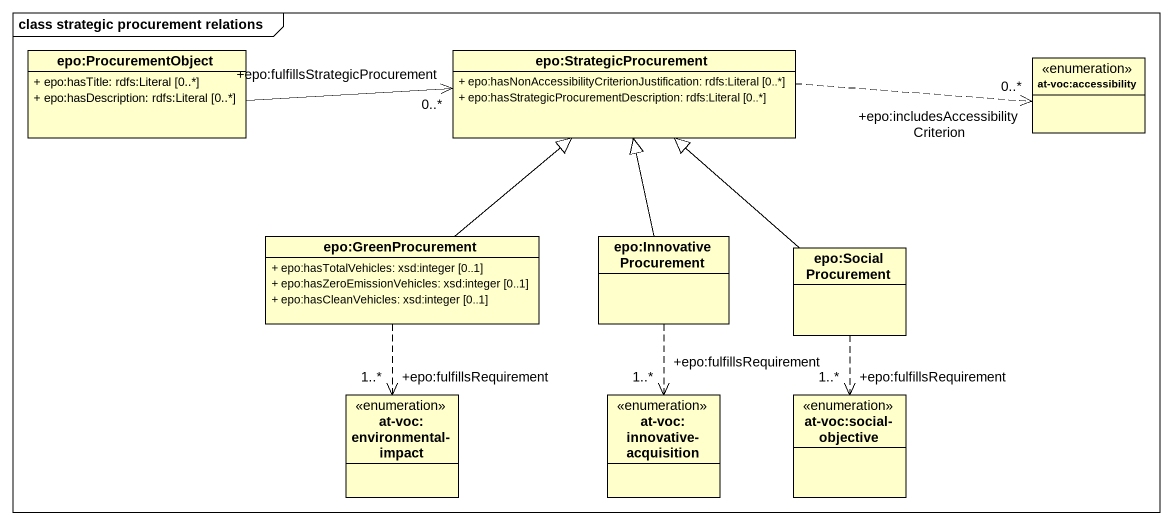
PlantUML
@startuml
mainframe class strategic procurement relations
hide circle
hide empty members
skinparam classAttributeIconSize 0
class "epo:ProcurementObject" as epo_ProcurementObject {
  + epo:hasTitle: rdfs:Literal [0..*]
  + epo:hasDescription: rdfs:Literal [0..*]
}
class "epo:StrategicProcurement" as epo_StrategicProcurement {
  + epo:hasNonAccessibilityCriterionJustification: rdfs:Literal [0..*]
  + epo:hasStrategicProcurementDescription: rdfs:Literal [0..*]
}
enum "at-voc:accessibility" as at_voc_accessibility
class "epo:GreenProcurement" as epo_GreenProcurement {
  + epo:hasTotalVehicles: xsd:integer [0..1]
  + epo:hasZeroEmissionVehicles: xsd:integer [0..1]
  + epo:hasCleanVehicles: xsd:integer [0..1]
}
class "epo:InnovativeProcurement" as epo_InnovativeProcurement
class "epo:SocialProcurement" as epo_SocialProcurement
enum "at-voc:environmental-impact" as at_voc_environmental_impact
enum "at-voc:innovative-acquisition" as at_voc_innovative
enum "at-voc:social-objective" as at_voc_social_objective
epo_ProcurementObject -right-> "+epo:fulfillsStrategicProcurement\n0..*" epo_StrategicProcurement
epo_StrategicProcurement .right.> "+epo:includesAccessibilityCriterion\n0..*" at_voc_accessibility
epo_GreenProcurement -up-|> epo_StrategicProcurement
epo_GreenProcurement ..> "+epo:fulfillsRequirement\n1..*" at_voc_environmental_impact
epo_InnovativeProcurement -up-|> epo_StrategicProcurement
epo_InnovativeProcurement ..> "+epo:fulfillsRequirement\n1..*" at_voc_innovative
epo_SocialProcurement -up-|> epo_StrategicProcurement
epo_SocialProcurement ..> "+epo:fulfillsRequirement\n1..*" at_voc_social_objective
@enduml
